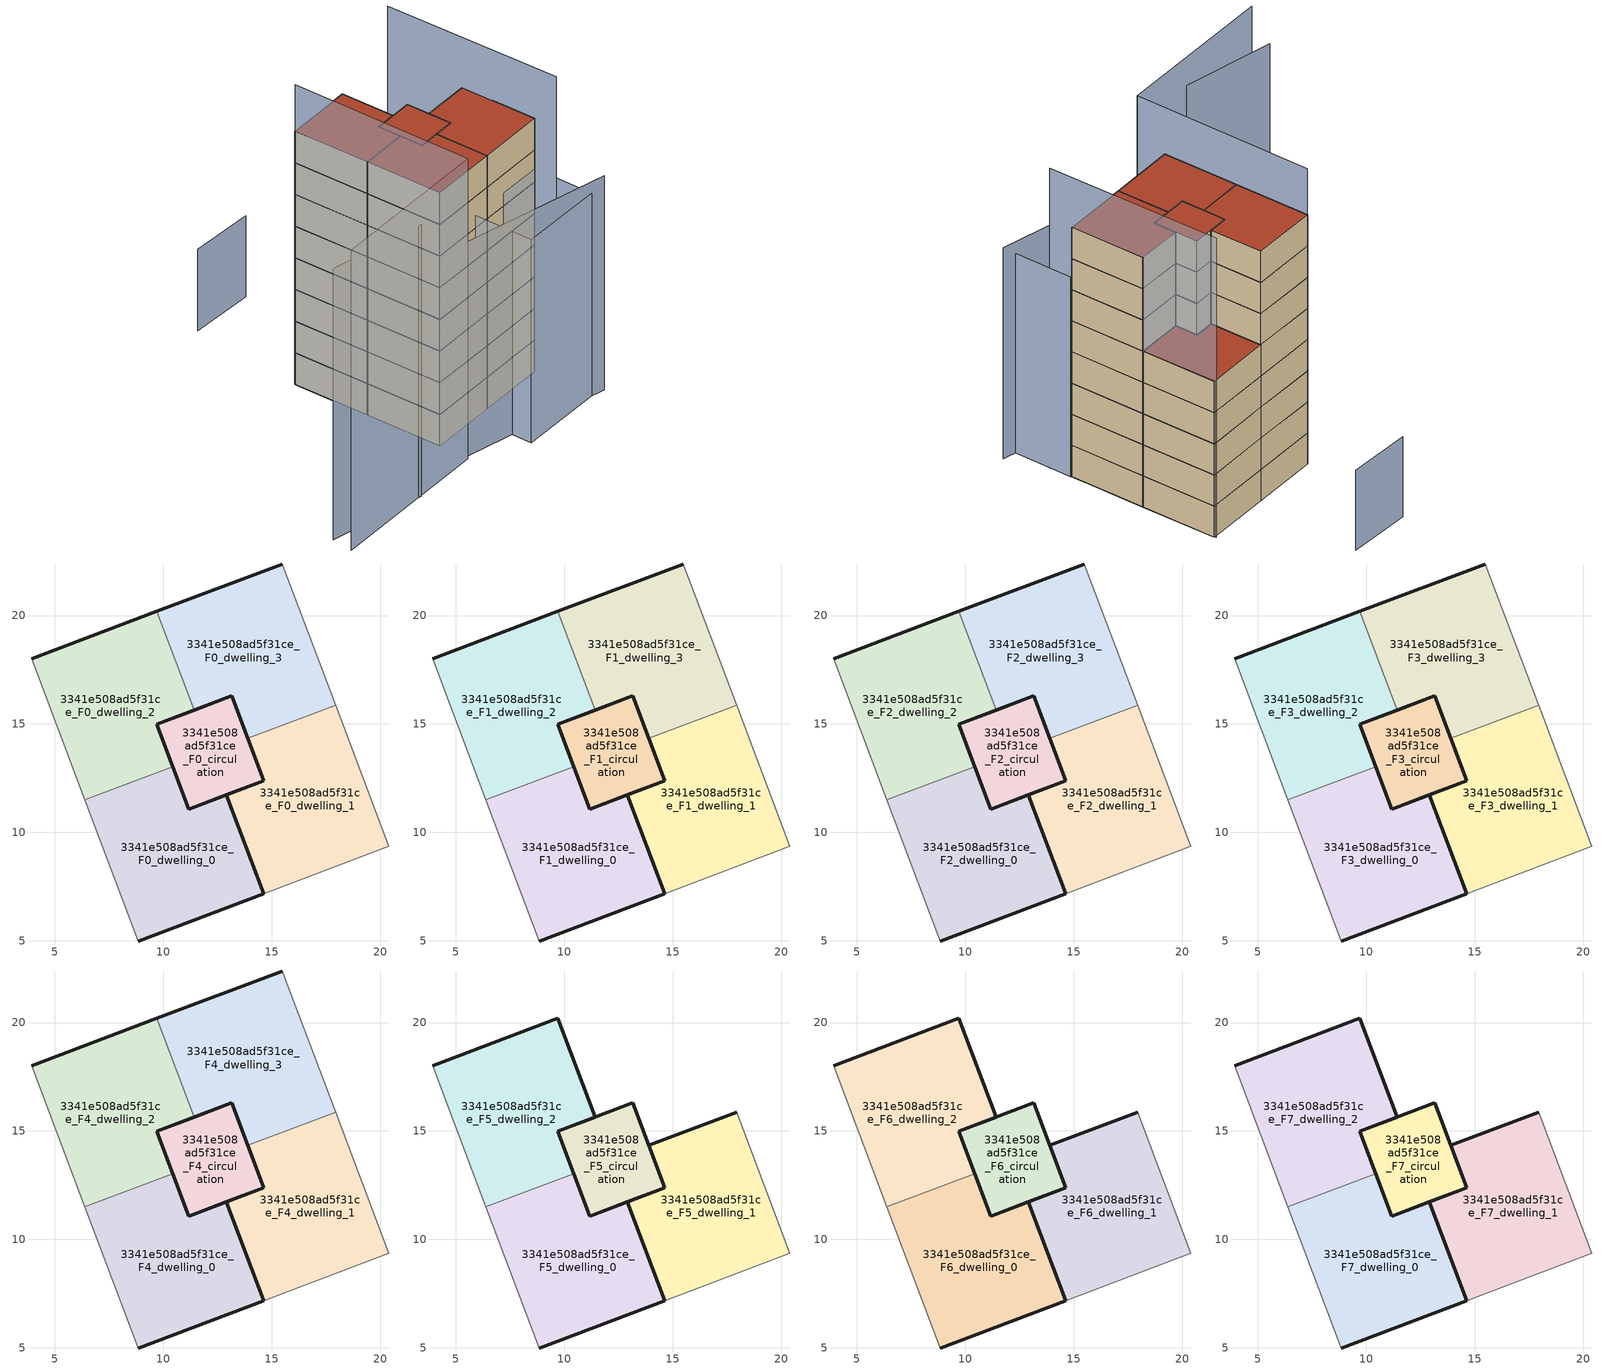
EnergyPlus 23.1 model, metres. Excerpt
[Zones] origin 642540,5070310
3341e508ad5f31ce_F0_dwelling_0
 floor ground (EU_floor_Construction): 14.62,7.18 12.9,11.74 11.17,11.08 10.43,13.03 6.38,11.5 8.85,5 z0
 wall outside (EU_wall_Construction): 10.43,13.03 11.17,11.08 12.9,11.74 14.62,7.18 8.85,5 z0:3
 wall adiabatic (EU_wall_Construction): 8.85,5 6.38,11.5 z0:3
 wall to 3341e508ad5f31ce_F0_dwelling_2 (EU_wall_Construction): 6.38,11.5 10.42,13.03 z0:3
3341e508ad5f31ce_F0_dwelling_1
 floor ground (EU_floor_Construction): 20.4,9.37 17.93,15.87 13.89,14.34 14.63,12.39 12.9,11.74 14.62,7.18 z0
 wall outside (EU_wall_Construction): 14.62,7.18 12.9,11.74 14.63,12.39 13.89,14.34 z0:3
 wall adiabatic (EU_wall_Construction): 17.93,15.87 20.4,9.37 14.62,7.18 z0:3
 wall to 3341e508ad5f31ce_F0_dwelling_3 (EU_wall_Construction): 13.89,14.34 17.93,15.87 z0:3
3341e508ad5f31ce_F0_dwelling_2
 floor ground (EU_floor_Construction): 10.43,13.03 9.69,14.98 11.42,15.64 9.69,20.19 3.92,18 6.38,11.5 z0
 wall outside (EU_wall_Construction): 11.42,15.64 9.69,14.98 10.43,13.03 / 3.92,18 9.69,20.19 z0:3
 wall adiabatic (EU_wall_Construction): 6.38,11.5 3.92,18 z0:3
 wall to 3341e508ad5f31ce_F0_dwelling_3 (EU_wall_Construction): 9.69,20.19 11.42,15.64 z0:3
3341e508ad5f31ce_F0_dwelling_3
 floor ground (EU_floor_Construction): 17.93,15.87 15.47,22.38 9.69,20.19 11.42,15.64 13.15,16.29 13.89,14.34 z0
 wall outside (EU_wall_Construction): 13.89,14.34 13.15,16.29 11.42,15.64 / 9.69,20.19 15.47,22.38 z0:3
 wall adiabatic (EU_wall_Construction): 15.47,22.38 17.93,15.87 z0:3
3341e508ad5f31ce_F0_circulation
 floor ground (EU_floor_Construction): 14.63,12.39 13.15,16.29 9.69,14.98 11.17,11.08 z0
 wall outside (EU_wall_Construction): 14.63,12.39 11.17,11.08 9.69,14.98 13.15,16.29 14.63,12.39 z0:3
3341e508ad5f31ce_F1_dwelling_0
 floor to 3341e508ad5f31ce_F0_dwelling_0 (EU_floor_Construction): 14.62,7.18 12.9,11.74 11.17,11.08 10.42,13.03 6.38,11.5 8.85,5 z3
 wall outside (EU_wall_Construction): 10.43,13.03 11.17,11.08 12.9,11.74 14.62,7.18 8.85,5 z3:6
 wall adiabatic (EU_wall_Construction): 8.85,5 6.38,11.5 z3:6
 wall to 3341e508ad5f31ce_F1_dwelling_2 (EU_wall_Construction): 6.38,11.5 10.42,13.03 z3:6
3341e508ad5f31ce_F1_dwelling_1
 floor to 3341e508ad5f31ce_F0_dwelling_1 (EU_floor_Construction): 20.4,9.37 17.93,15.87 13.89,14.34 14.63,12.39 12.9,11.74 14.62,7.18 z3
 wall outside (EU_wall_Construction): 14.62,7.18 12.9,11.74 14.63,12.39 13.89,14.34 z3:6
 wall adiabatic (EU_wall_Construction): 17.93,15.87 20.4,9.37 14.62,7.18 z3:6
 wall to 3341e508ad5f31ce_F1_dwelling_3 (EU_wall_Construction): 13.89,14.34 17.93,15.87 z3:6
3341e508ad5f31ce_F1_dwelling_2
 floor to 3341e508ad5f31ce_F0_dwelling_2 (EU_floor_Construction): 10.42,13.03 9.69,14.98 11.42,15.64 9.69,20.19 3.92,18 6.38,11.5 z3
 wall outside (EU_wall_Construction): 11.42,15.64 9.69,14.98 10.43,13.03 / 3.92,18 9.69,20.19 z3:6
 wall adiabatic (EU_wall_Construction): 6.38,11.5 3.92,18 z3:6
 wall to 3341e508ad5f31ce_F1_dwelling_3 (EU_wall_Construction): 9.69,20.19 11.42,15.64 z3:6
3341e508ad5f31ce_F1_dwelling_3
 floor to 3341e508ad5f31ce_F0_dwelling_3 (EU_floor_Construction): 17.93,15.87 15.47,22.38 9.69,20.19 11.42,15.64 13.15,16.29 13.89,14.34 z3
 wall outside (EU_wall_Construction): 13.89,14.34 13.15,16.29 11.42,15.64 / 9.69,20.19 15.47,22.38 z3:6
 wall adiabatic (EU_wall_Construction): 15.47,22.38 17.93,15.87 z3:6
3341e508ad5f31ce_F1_circulation
 floor to 3341e508ad5f31ce_F0_circulation (EU_floor_Construction): 14.63,12.39 13.15,16.29 9.69,14.98 11.17,11.08 z3
 wall outside (EU_wall_Construction): 14.63,12.39 11.17,11.08 9.69,14.98 13.15,16.29 14.63,12.39 z3:6
3341e508ad5f31ce_F2_dwelling_0
 floor to 3341e508ad5f31ce_F1_dwelling_0 (EU_floor_Construction): 14.62,7.18 12.9,11.74 11.17,11.08 10.42,13.03 6.38,11.5 8.85,5 z6
 wall outside (EU_wall_Construction): 10.43,13.03 11.17,11.08 12.9,11.74 14.62,7.18 8.85,5 z6:9
 wall adiabatic (EU_wall_Construction): 8.85,5 6.38,11.5 z6:9
 wall to 3341e508ad5f31ce_F2_dwelling_2 (EU_wall_Construction): 6.38,11.5 10.42,13.03 z6:9
3341e508ad5f31ce_F2_dwelling_1
 floor to 3341e508ad5f31ce_F1_dwelling_1 (EU_floor_Construction): 20.4,9.37 17.93,15.87 13.89,14.34 14.63,12.39 12.9,11.74 14.62,7.18 z6
 wall outside (EU_wall_Construction): 14.62,7.18 12.9,11.74 14.63,12.39 13.89,14.34 z6:9
 wall adiabatic (EU_wall_Construction): 17.93,15.87 20.4,9.37 14.62,7.18 z6:9
 wall to 3341e508ad5f31ce_F2_dwelling_3 (EU_wall_Construction): 13.89,14.34 17.93,15.87 z6:9
3341e508ad5f31ce_F2_dwelling_2
 floor to 3341e508ad5f31ce_F1_dwelling_2 (EU_floor_Construction): 10.42,13.03 9.69,14.98 11.42,15.64 9.69,20.19 3.92,18 6.38,11.5 z6
 wall outside (EU_wall_Construction): 11.42,15.64 9.69,14.98 10.43,13.03 / 3.92,18 9.69,20.19 z6:9
 wall adiabatic (EU_wall_Construction): 6.38,11.5 3.92,18 z6:9
 wall to 3341e508ad5f31ce_F2_dwelling_3 (EU_wall_Construction): 9.69,20.19 11.42,15.64 z6:9
3341e508ad5f31ce_F2_dwelling_3
 floor to 3341e508ad5f31ce_F1_dwelling_3 (EU_floor_Construction): 17.93,15.87 15.47,22.38 9.69,20.19 11.42,15.64 13.15,16.29 13.89,14.34 z6
 wall outside (EU_wall_Construction): 13.89,14.34 13.15,16.29 11.42,15.64 / 9.69,20.19 15.47,22.38 z6:9
 wall adiabatic (EU_wall_Construction): 15.47,22.38 17.93,15.87 z6:9
3341e508ad5f31ce_F2_circulation
 floor to 3341e508ad5f31ce_F1_circulation (EU_floor_Construction): 14.63,12.39 13.15,16.29 9.69,14.98 11.17,11.08 z6
 wall outside (EU_wall_Construction): 14.63,12.39 11.17,11.08 9.69,14.98 13.15,16.29 14.63,12.39 z6:9
3341e508ad5f31ce_F3_dwelling_0
 floor to 3341e508ad5f31ce_F2_dwelling_0 (EU_floor_Construction): 14.62,7.18 12.9,11.74 11.17,11.08 10.42,13.03 6.38,11.5 8.85,5 z9
 wall outside (EU_wall_Construction): 10.43,13.03 11.17,11.08 12.9,11.74 14.62,7.18 8.85,5 z9:12
 wall adiabatic (EU_wall_Construction): 8.85,5 6.38,11.5 z9:12
 wall to 3341e508ad5f31ce_F3_dwelling_2 (EU_wall_Construction): 6.38,11.5 10.42,13.03 z9:12
3341e508ad5f31ce_F3_dwelling_1
 floor to 3341e508ad5f31ce_F2_dwelling_1 (EU_floor_Construction): 20.4,9.37 17.93,15.87 13.89,14.34 14.63,12.39 12.9,11.74 14.62,7.18 z9
 wall outside (EU_wall_Construction): 14.62,7.18 12.9,11.74 14.63,12.39 13.89,14.34 z9:12
 wall adiabatic (EU_wall_Construction): 17.93,15.87 20.4,9.37 14.62,7.18 z9:12
 wall to 3341e508ad5f31ce_F3_dwelling_3 (EU_wall_Construction): 13.89,14.34 17.93,15.87 z9:12
3341e508ad5f31ce_F3_dwelling_2
 floor to 3341e508ad5f31ce_F2_dwelling_2 (EU_floor_Construction): 10.42,13.03 9.69,14.98 11.42,15.64 9.69,20.19 3.92,18 6.38,11.5 z9
 wall outside (EU_wall_Construction): 11.42,15.64 9.69,14.98 10.43,13.03 / 3.92,18 9.69,20.19 z9:12
 wall adiabatic (EU_wall_Construction): 6.38,11.5 3.92,18 z9:12
 wall to 3341e508ad5f31ce_F3_dwelling_3 (EU_wall_Construction): 9.69,20.19 11.42,15.64 z9:12
3341e508ad5f31ce_F3_dwelling_3
 floor to 3341e508ad5f31ce_F2_dwelling_3 (EU_floor_Construction): 17.93,15.87 15.47,22.38 9.69,20.19 11.42,15.64 13.15,16.29 13.89,14.34 z9
 wall outside (EU_wall_Construction): 13.89,14.34 13.15,16.29 11.42,15.64 / 9.69,20.19 15.47,22.38 z9:12
 wall adiabatic (EU_wall_Construction): 15.47,22.38 17.93,15.87 z9:12
3341e508ad5f31ce_F3_circulation
 floor to 3341e508ad5f31ce_F2_circulation (EU_floor_Construction): 14.63,12.39 13.15,16.29 9.69,14.98 11.17,11.08 z9
 wall outside (EU_wall_Construction): 14.63,12.39 11.17,11.08 9.69,14.98 13.15,16.29 14.63,12.39 z9:12
3341e508ad5f31ce_F4_dwelling_0
 floor to 3341e508ad5f31ce_F3_dwelling_0 (EU_floor_Construction): 14.62,7.18 12.9,11.74 11.17,11.08 10.42,13.03 6.38,11.5 8.85,5 z12
 wall outside (EU_wall_Construction): 10.43,13.03 11.17,11.08 12.9,11.74 14.62,7.18 8.85,5 z12:15
 wall adiabatic (EU_wall_Construction): 8.85,5 6.38,11.5 z12:15
 wall to 3341e508ad5f31ce_F4_dwelling_2 (EU_wall_Construction): 6.38,11.5 10.42,13.03 z12:15
3341e508ad5f31ce_F4_dwelling_1
 floor to 3341e508ad5f31ce_F3_dwelling_1 (EU_floor_Construction): 20.4,9.37 17.93,15.87 13.89,14.34 14.63,12.39 12.9,11.74 14.62,7.18 z12
 wall outside (EU_wall_Construction): 14.62,7.18 12.9,11.74 14.63,12.39 13.89,14.34 z12:15
 wall adiabatic (EU_wall_Construction): 17.93,15.87 20.4,9.37 14.62,7.18 z12:15
 wall to 3341e508ad5f31ce_F4_dwelling_3 (EU_wall_Construction): 13.89,14.34 17.93,15.87 z12:15
3341e508ad5f31ce_F4_dwelling_2
 floor to 3341e508ad5f31ce_F3_dwelling_2 (EU_floor_Construction): 10.42,13.03 9.69,14.98 11.42,15.64 9.69,20.19 3.92,18 6.38,11.5 z12
 wall outside (EU_wall_Construction): 11.42,15.64 9.69,14.98 10.43,13.03 / 3.92,18 9.69,20.19 z12:15
 wall adiabatic (EU_wall_Construction): 6.38,11.5 3.92,18 z12:15
 wall to 3341e508ad5f31ce_F4_dwelling_3 (EU_wall_Construction): 9.69,20.19 11.42,15.64 z12:15
3341e508ad5f31ce_F4_dwelling_3
 floor to 3341e508ad5f31ce_F3_dwelling_3 (EU_floor_Construction): 17.93,15.87 15.47,22.38 9.69,20.19 11.42,15.64 13.15,16.29 13.89,14.34 z12
 wall outside (EU_wall_Construction): 13.89,14.34 13.15,16.29 11.42,15.64 / 9.69,20.19 15.47,22.38 z12:15
 wall adiabatic (EU_wall_Construction): 15.47,22.38 17.93,15.87 z12:15
 roof outside (EU_roof_Construction): 15.47,22.38 17.93,15.87 13.89,14.34 13.15,16.29 11.42,15.64 9.69,20.19 z15
3341e508ad5f31ce_F4_circulation
 floor to 3341e508ad5f31ce_F3_circulation (EU_floor_Construction): 14.63,12.39 13.15,16.29 9.69,14.98 11.17,11.08 z12
 wall outside (EU_wall_Construction): 14.63,12.39 11.17,11.08 9.69,14.98 13.15,16.29 14.63,12.39 z12:15
3341e508ad5f31ce_F5_dwelling_0
 floor to 3341e508ad5f31ce_F4_dwelling_0 (EU_floor_Construction): 14.62,7.18 12.9,11.74 11.17,11.08 10.42,13.03 6.38,11.5 8.85,5 z15
 wall outside (EU_wall_Construction): 10.43,13.03 11.17,11.08 12.9,11.74 14.62,7.18 8.85,5 z15:18
 wall adiabatic (EU_wall_Construction): 8.85,5 6.38,11.5 z15:18
 wall to 3341e508ad5f31ce_F5_dwelling_2 (EU_wall_Construction): 6.38,11.5 10.42,13.03 z15:18
3341e508ad5f31ce_F5_dwelling_1
 floor to 3341e508ad5f31ce_F4_dwelling_1 (EU_floor_Construction): 20.4,9.37 17.93,15.87 13.89,14.34 14.63,12.39 12.9,11.74 14.62,7.18 z15
 wall outside (EU_wall_Construction): 14.62,7.18 12.9,11.74 14.63,12.39 13.89,14.34 17.93,15.87 z15:18
 wall adiabatic (EU_wall_Construction): 17.93,15.87 20.4,9.37 14.62,7.18 z15:18
3341e508ad5f31ce_F5_dwelling_2
 floor to 3341e508ad5f31ce_F4_dwelling_2 (EU_floor_Construction): 10.42,13.03 9.69,14.98 11.42,15.64 9.69,20.19 3.92,18 6.38,11.5 z15
 wall outside (EU_wall_Construction): 3.92,18 9.69,20.19 11.42,15.64 9.69,14.98 10.43,13.03 z15:18
 wall adiabatic (EU_wall_Construction): 6.38,11.5 3.92,18 z15:18
3341e508ad5f31ce_F5_circulation
 floor to 3341e508ad5f31ce_F4_circulation (EU_floor_Construction): 14.63,12.39 13.15,16.29 9.69,14.98 11.17,11.08 z15
 wall outside (EU_wall_Construction): 14.63,12.39 11.17,11.08 9.69,14.98 13.15,16.29 14.63,12.39 z15:18
3341e508ad5f31ce_F6_dwelling_0
 floor to 3341e508ad5f31ce_F5_dwelling_0 (EU_floor_Construction): 14.62,7.18 12.9,11.74 11.17,11.08 10.42,13.03 6.38,11.5 8.85,5 z18
 wall outside (EU_wall_Construction): 10.43,13.03 11.17,11.08 12.9,11.74 14.62,7.18 8.85,5 z18:21
 wall adiabatic (EU_wall_Construction): 8.85,5 6.38,11.5 z18:21
 wall to 3341e508ad5f31ce_F6_dwelling_2 (EU_wall_Construction): 6.38,11.5 10.42,13.03 z18:21
3341e508ad5f31ce_F6_dwelling_1
 floor to 3341e508ad5f31ce_F5_dwelling_1 (EU_floor_Construction): 20.4,9.37 17.93,15.87 13.89,14.34 14.63,12.39 12.9,11.74 14.62,7.18 z18
 wall outside (EU_wall_Construction): 14.62,7.18 12.9,11.74 14.63,12.39 13.89,14.34 17.93,15.87 z18:21
 wall adiabatic (EU_wall_Construction): 17.93,15.87 20.4,9.37 14.62,7.18 z18:21
3341e508ad5f31ce_F6_dwelling_2
 floor to 3341e508ad5f31ce_F5_dwelling_2 (EU_floor_Construction): 10.42,13.03 9.69,14.98 11.42,15.64 9.69,20.19 3.92,18 6.38,11.5 z18
 wall outside (EU_wall_Construction): 3.92,18 9.69,20.19 11.42,15.64 9.69,14.98 10.43,13.03 z18:21
 wall adiabatic (EU_wall_Construction): 6.38,11.5 3.92,18 z18:21
3341e508ad5f31ce_F6_circulation
 floor to 3341e508ad5f31ce_F5_circulation (EU_floor_Construction): 14.63,12.39 13.15,16.29 9.69,14.98 11.17,11.08 z18
 wall outside (EU_wall_Construction): 14.63,12.39 11.17,11.08 9.69,14.98 13.15,16.29 14.63,12.39 z18:21
3341e508ad5f31ce_F7_dwelling_0
 floor to 3341e508ad5f31ce_F6_dwelling_0 (EU_floor_Construction): 14.62,7.18 12.9,11.74 11.17,11.08 10.42,13.03 6.38,11.5 8.85,5 z21
 wall outside (EU_wall_Construction): 10.43,13.03 11.17,11.08 12.9,11.74 14.62,7.18 8.85,5 z21:24
 wall adiabatic (EU_wall_Construction): 8.85,5 6.38,11.5 z21:24
 wall to 3341e508ad5f31ce_F7_dwelling_2 (EU_wall_Construction): 6.38,11.5 10.42,13.03 z21:24
 roof outside (EU_roof_Construction): 12.9,11.74 14.62,7.18 8.85,5 6.38,11.5 10.43,13.03 11.17,11.08 z24
3341e508ad5f31ce_F7_dwelling_1
 floor to 3341e508ad5f31ce_F6_dwelling_1 (EU_floor_Construction): 20.4,9.37 17.93,15.87 13.89,14.34 14.63,12.39 12.9,11.74 14.62,7.18 z21
 wall outside (EU_wall_Construction): 14.62,7.18 12.9,11.74 14.63,12.39 13.89,14.34 17.93,15.87 z21:24
 wall adiabatic (EU_wall_Construction): 17.93,15.87 20.4,9.37 14.62,7.18 z21:24
 roof outside (EU_roof_Construction): 17.93,15.87 20.4,9.37 14.62,7.18 12.9,11.74 14.63,12.39 13.89,14.34 z24
3341e508ad5f31ce_F7_dwelling_2
 floor to 3341e508ad5f31ce_F6_dwelling_2 (EU_floor_Construction): 10.42,13.03 9.69,14.98 11.42,15.64 9.69,20.19 3.92,18 6.38,11.5 z21
 wall outside (EU_wall_Construction): 3.92,18 9.69,20.19 11.42,15.64 9.69,14.98 10.43,13.03 z21:24
 wall adiabatic (EU_wall_Construction): 6.38,11.5 3.92,18 z21:24
 roof outside (EU_roof_Construction): 9.69,20.19 11.42,15.64 9.69,14.98 10.43,13.03 6.38,11.5 3.92,18 z24
3341e508ad5f31ce_F7_circulation
 floor to 3341e508ad5f31ce_F6_circulation (EU_floor_Construction): 14.63,12.39 13.15,16.29 9.69,14.98 11.17,11.08 z21
 wall outside (EU_wall_Construction): 14.63,12.39 11.17,11.08 9.69,14.98 13.15,16.29 14.63,12.39 z21:24
 roof outside (EU_roof_Construction): 13.15,16.29 14.63,12.39 11.17,11.08 9.69,14.98 z24
shading: -4.84,-1.03 4.03,0.19 z0:25.7; 3.5,1.96 23.57,4.41 z0:20.3; 13.16,6.66 20.45,9.36 / 20.45,9.36 22.34,4.25 / 22.34,4.25 15.05,1.56 / 15.05,1.56 13.16,6.66 z0:19.2; 21.15,7.42 15.32,22.43 z0:28.8; 3.93,17.96 9.78,2.43 / 9.78,2.43 -4.4,-2.91 z0:28.4; 7.07,29.82 1.53,28.07 z0:7.7
[Building]
EU S2 Campaign: North Axis=0; Terrain=City; Solar Distribution=FullExterior
[Site:Location]
Lyon-Bron: Latitude=45.75; Longitude=5; Time Zone=1; Elevation=198
[SizingPeriod:WeatherFileDays]
AnnualSizingPeriod: Begin Month=1; Begin Day of Month=1; End Month=12; End Day of Month=31; Day of Week for Start Day=Monday; Use Weather File Daylight Saving Period=No; Use Weather File Rain and Snow Indicators=No
[MATERIAL]
EU_InternalMass_Material: Roughness=MediumRough; Thickness=0.1; Conductivity=1; Density=1800; Specific Heat=900; Thermal Absorptance=0.9; Solar Absorptance=0.7; Visible Absorptance=0.7
[MATERIAL:NOMASS] Roughness=MediumRough; Thermal Absorptance=0.9; Solar Absorptance=0.7; Visible Absorptance=0.7
Name | Thermal Resistance
EU_wall_NoMass | 0.776494
EU_roof_NoMass | 0.486893
EU_floor_NoMass | 0.421597
[CONSTRUCTION]
EU_wall_Construction: EU_wall_NoMass
EU_roof_Construction: EU_roof_NoMass
EU_floor_Construction: EU_floor_NoMass
EU_InternalMass_Construction: EU_InternalMass_Material
[ZONE] Type=1; Multiplier=1; Ceiling Height=autocalculate; Floor Area=autocalculate; Part of Total Floor Area=Yes
Name | Volume
3341e508ad5f31ce_F0_dwelling_0; 3341e508ad5f31ce_F0_dwelling_2; 3341e508ad5f31ce_F1_dwelling_2; 3341e508ad5f31ce_F2_dwelling_2; 3341e508ad5f31ce_F3_dwelling_2; 3341e508ad5f31ce_F4_dwelling_2; 3341e508ad5f31ce_F5_dwelling_2; 3341e508ad5f31ce_F6_dwelling_2; 3341e508ad5f31ce_F7_dwelling_2 | 117.215
3341e508ad5f31ce_F1_dwelling_0; 3341e508ad5f31ce_F2_dwelling_0; 3341e508ad5f31ce_F3_dwelling_0; 3341e508ad5f31ce_F4_dwelling_0; 3341e508ad5f31ce_F5_dwelling_0; 3341e508ad5f31ce_F6_dwelling_0; 3341e508ad5f31ce_F7_dwelling_0 | 117.214
3341e508ad5f31ce_F0_dwelling_1; 3341e508ad5f31ce_F1_dwelling_1; 3341e508ad5f31ce_F2_dwelling_1; 3341e508ad5f31ce_F3_dwelling_1; 3341e508ad5f31ce_F4_dwelling_1; 3341e508ad5f31ce_F5_dwelling_1; 3341e508ad5f31ce_F6_dwelling_1; 3341e508ad5f31ce_F7_dwelling_1 | 117.209
3341e508ad5f31ce_F0_dwelling_3 | 117.218
3341e508ad5f31ce_F1_dwelling_3; 3341e508ad5f31ce_F2_dwelling_3; 3341e508ad5f31ce_F3_dwelling_3; 3341e508ad5f31ce_F4_dwelling_3 | 117.216
3341e508ad5f31ce_F0_circulation | 46.3696
3341e508ad5f31ce_F1_circulation; 3341e508ad5f31ce_F2_circulation; 3341e508ad5f31ce_F3_circulation; 3341e508ad5f31ce_F4_circulation; 3341e508ad5f31ce_F5_circulation; 3341e508ad5f31ce_F6_circulation; 3341e508ad5f31ce_F7_circulation | 46.3711
[INTERNALMASS] Construction=EU_InternalMass_Construction
Name | Zone or ZoneList | Surface Area
3341e508ad5f31ce_F0_dwelling_0_EU_InternalMass | 3341e508ad5f31ce_F0_dwelling_0 | 39.0735
3341e508ad5f31ce_F0_dwelling_1_EU_InternalMass | 3341e508ad5f31ce_F0_dwelling_1 | 39.0735
3341e508ad5f31ce_F0_dwelling_2_EU_InternalMass | 3341e508ad5f31ce_F0_dwelling_2 | 39.0735
3341e508ad5f31ce_F0_dwelling_3_EU_InternalMass | 3341e508ad5f31ce_F0_dwelling_3 | 39.0735
3341e508ad5f31ce_F1_dwelling_0_EU_InternalMass | 3341e508ad5f31ce_F1_dwelling_0 | 39.0735
3341e508ad5f31ce_F1_dwelling_1_EU_InternalMass | 3341e508ad5f31ce_F1_dwelling_1 | 39.0735
3341e508ad5f31ce_F1_dwelling_2_EU_InternalMass | 3341e508ad5f31ce_F1_dwelling_2 | 39.0735
3341e508ad5f31ce_F1_dwelling_3_EU_InternalMass | 3341e508ad5f31ce_F1_dwelling_3 | 39.0735
3341e508ad5f31ce_F2_dwelling_0_EU_InternalMass | 3341e508ad5f31ce_F2_dwelling_0 | 39.0735
3341e508ad5f31ce_F2_dwelling_1_EU_InternalMass | 3341e508ad5f31ce_F2_dwelling_1 | 39.0735
3341e508ad5f31ce_F2_dwelling_2_EU_InternalMass | 3341e508ad5f31ce_F2_dwelling_2 | 39.0735
3341e508ad5f31ce_F2_dwelling_3_EU_InternalMass | 3341e508ad5f31ce_F2_dwelling_3 | 39.0735
3341e508ad5f31ce_F3_dwelling_0_EU_InternalMass | 3341e508ad5f31ce_F3_dwelling_0 | 39.0735
3341e508ad5f31ce_F3_dwelling_1_EU_InternalMass | 3341e508ad5f31ce_F3_dwelling_1 | 39.0735
3341e508ad5f31ce_F3_dwelling_2_EU_InternalMass | 3341e508ad5f31ce_F3_dwelling_2 | 39.0735
3341e508ad5f31ce_F3_dwelling_3_EU_InternalMass | 3341e508ad5f31ce_F3_dwelling_3 | 39.0735
3341e508ad5f31ce_F4_dwelling_0_EU_InternalMass | 3341e508ad5f31ce_F4_dwelling_0 | 39.0735
3341e508ad5f31ce_F4_dwelling_1_EU_InternalMass | 3341e508ad5f31ce_F4_dwelling_1 | 39.0735
3341e508ad5f31ce_F4_dwelling_2_EU_InternalMass | 3341e508ad5f31ce_F4_dwelling_2 | 39.0735
3341e508ad5f31ce_F4_dwelling_3_EU_InternalMass | 3341e508ad5f31ce_F4_dwelling_3 | 39.0735
3341e508ad5f31ce_F5_dwelling_0_EU_InternalMass | 3341e508ad5f31ce_F5_dwelling_0 | 78.147
3341e508ad5f31ce_F5_dwelling_1_EU_InternalMass | 3341e508ad5f31ce_F5_dwelling_1 | 39.0735
3341e508ad5f31ce_F5_dwelling_2_EU_InternalMass | 3341e508ad5f31ce_F5_dwelling_2 | 39.0735
3341e508ad5f31ce_F6_dwelling_0_EU_InternalMass | 3341e508ad5f31ce_F6_dwelling_0 | 78.147
3341e508ad5f31ce_F6_dwelling_1_EU_InternalMass | 3341e508ad5f31ce_F6_dwelling_1 | 39.0735
3341e508ad5f31ce_F6_dwelling_2_EU_InternalMass | 3341e508ad5f31ce_F6_dwelling_2 | 39.0735
3341e508ad5f31ce_F7_dwelling_0_EU_InternalMass | 3341e508ad5f31ce_F7_dwelling_0 | 78.147
3341e508ad5f31ce_F7_dwelling_1_EU_InternalMass | 3341e508ad5f31ce_F7_dwelling_1 | 39.0735
3341e508ad5f31ce_F7_dwelling_2_EU_InternalMass | 3341e508ad5f31ce_F7_dwelling_2 | 39.0735
[OTHEREQUIPMENT] Fuel Type=Electricity; Design Level Calculation Method=Watts/Area; Power per Zone Floor Area=1; Fraction Latent=0; Fraction Radiant=0; Fraction Lost=0; Carbon Dioxide Generation Rate=0; EndUse Subcategory=EU_Step8_InternalGains
Name | Zone or ZoneList or Space or SpaceList | Schedule
EU_Step8_InternalGain_3341e508ad5f31ce_F0_dwelling_0_f000 | 3341e508ad5f31ce_F0_dwelling_0 | EU_Step8_GainSchedule_3341e508ad5f31ce_F0_dwelling_0_f000
EU_Step8_InternalGain_3341e508ad5f31ce_F0_dwelling_1_f000 | 3341e508ad5f31ce_F0_dwelling_1 | EU_Step8_GainSchedule_3341e508ad5f31ce_F0_dwelling_1_f000
EU_Step8_InternalGain_3341e508ad5f31ce_F0_dwelling_2_f000 | 3341e508ad5f31ce_F0_dwelling_2 | EU_Step8_GainSchedule_3341e508ad5f31ce_F0_dwelling_2_f000
EU_Step8_InternalGain_3341e508ad5f31ce_F0_dwelling_3_f000 | 3341e508ad5f31ce_F0_dwelling_3 | EU_Step8_GainSchedule_3341e508ad5f31ce_F0_dwelling_3_f000
EU_Step8_InternalGain_3341e508ad5f31ce_F1_dwelling_0_f000 | 3341e508ad5f31ce_F1_dwelling_0 | EU_Step8_GainSchedule_3341e508ad5f31ce_F1_dwelling_0_f000
EU_Step8_InternalGain_3341e508ad5f31ce_F1_dwelling_1_f000 | 3341e508ad5f31ce_F1_dwelling_1 | EU_Step8_GainSchedule_3341e508ad5f31ce_F1_dwelling_1_f000
EU_Step8_InternalGain_3341e508ad5f31ce_F1_dwelling_2_f000 | 3341e508ad5f31ce_F1_dwelling_2 | EU_Step8_GainSchedule_3341e508ad5f31ce_F1_dwelling_2_f000
EU_Step8_InternalGain_3341e508ad5f31ce_F1_dwelling_3_f000 | 3341e508ad5f31ce_F1_dwelling_3 | EU_Step8_GainSchedule_3341e508ad5f31ce_F1_dwelling_3_f000
EU_Step8_InternalGain_3341e508ad5f31ce_F2_dwelling_0_f000 | 3341e508ad5f31ce_F2_dwelling_0 | EU_Step8_GainSchedule_3341e508ad5f31ce_F2_dwelling_0_f000
EU_Step8_InternalGain_3341e508ad5f31ce_F2_dwelling_1_f000 | 3341e508ad5f31ce_F2_dwelling_1 | EU_Step8_GainSchedule_3341e508ad5f31ce_F2_dwelling_1_f000
EU_Step8_InternalGain_3341e508ad5f31ce_F2_dwelling_2_f000 | 3341e508ad5f31ce_F2_dwelling_2 | EU_Step8_GainSchedule_3341e508ad5f31ce_F2_dwelling_2_f000
EU_Step8_InternalGain_3341e508ad5f31ce_F2_dwelling_3_f000 | 3341e508ad5f31ce_F2_dwelling_3 | EU_Step8_GainSchedule_3341e508ad5f31ce_F2_dwelling_3_f000
EU_Step8_InternalGain_3341e508ad5f31ce_F3_dwelling_0_f000 | 3341e508ad5f31ce_F3_dwelling_0 | EU_Step8_GainSchedule_3341e508ad5f31ce_F3_dwelling_0_f000
EU_Step8_InternalGain_3341e508ad5f31ce_F3_dwelling_1_f000 | 3341e508ad5f31ce_F3_dwelling_1 | EU_Step8_GainSchedule_3341e508ad5f31ce_F3_dwelling_1_f000
EU_Step8_InternalGain_3341e508ad5f31ce_F3_dwelling_2_f000 | 3341e508ad5f31ce_F3_dwelling_2 | EU_Step8_GainSchedule_3341e508ad5f31ce_F3_dwelling_2_f000
EU_Step8_InternalGain_3341e508ad5f31ce_F3_dwelling_3_f000 | 3341e508ad5f31ce_F3_dwelling_3 | EU_Step8_GainSchedule_3341e508ad5f31ce_F3_dwelling_3_f000
EU_Step8_InternalGain_3341e508ad5f31ce_F4_dwelling_0_f000 | 3341e508ad5f31ce_F4_dwelling_0 | EU_Step8_GainSchedule_3341e508ad5f31ce_F4_dwelling_0_f000
EU_Step8_InternalGain_3341e508ad5f31ce_F4_dwelling_1_f000 | 3341e508ad5f31ce_F4_dwelling_1 | EU_Step8_GainSchedule_3341e508ad5f31ce_F4_dwelling_1_f000
EU_Step8_InternalGain_3341e508ad5f31ce_F4_dwelling_2_f000 | 3341e508ad5f31ce_F4_dwelling_2 | EU_Step8_GainSchedule_3341e508ad5f31ce_F4_dwelling_2_f000
EU_Step8_InternalGain_3341e508ad5f31ce_F4_dwelling_3_f000 | 3341e508ad5f31ce_F4_dwelling_3 | EU_Step8_GainSchedule_3341e508ad5f31ce_F4_dwelling_3_f000
EU_Step8_InternalGain_3341e508ad5f31ce_F5_dwelling_0_f000 | 3341e508ad5f31ce_F5_dwelling_0 | EU_Step8_GainSchedule_3341e508ad5f31ce_F5_dwelling_0_f000
EU_Step8_InternalGain_3341e508ad5f31ce_F5_dwelling_1_f000 | 3341e508ad5f31ce_F5_dwelling_1 | EU_Step8_GainSchedule_3341e508ad5f31ce_F5_dwelling_1_f000
EU_Step8_InternalGain_3341e508ad5f31ce_F5_dwelling_2_f000 | 3341e508ad5f31ce_F5_dwelling_2 | EU_Step8_GainSchedule_3341e508ad5f31ce_F5_dwelling_2_f000
EU_Step8_InternalGain_3341e508ad5f31ce_F6_dwelling_0_f000 | 3341e508ad5f31ce_F6_dwelling_0 | EU_Step8_GainSchedule_3341e508ad5f31ce_F6_dwelling_0_f000
EU_Step8_InternalGain_3341e508ad5f31ce_F6_dwelling_1_f000 | 3341e508ad5f31ce_F6_dwelling_1 | EU_Step8_GainSchedule_3341e508ad5f31ce_F6_dwelling_1_f000
EU_Step8_InternalGain_3341e508ad5f31ce_F6_dwelling_2_f000 | 3341e508ad5f31ce_F6_dwelling_2 | EU_Step8_GainSchedule_3341e508ad5f31ce_F6_dwelling_2_f000
EU_Step8_InternalGain_3341e508ad5f31ce_F7_dwelling_0_f000 | 3341e508ad5f31ce_F7_dwelling_0 | EU_Step8_GainSchedule_3341e508ad5f31ce_F7_dwelling_0_f000
EU_Step8_InternalGain_3341e508ad5f31ce_F7_dwelling_1_f000 | 3341e508ad5f31ce_F7_dwelling_1 | EU_Step8_GainSchedule_3341e508ad5f31ce_F7_dwelling_1_f000
EU_Step8_InternalGain_3341e508ad5f31ce_F7_dwelling_2_f000 | 3341e508ad5f31ce_F7_dwelling_2 | EU_Step8_GainSchedule_3341e508ad5f31ce_F7_dwelling_2_f000
[ZONEINFILTRATION:DESIGNFLOWRATE] Schedule=EU_AlwaysOn; Design Flow Rate Calculation Method=Flow/Area; Flow Rate per Floor Area=0.0005; Constant Term Coefficient=1; Temperature Term Coefficient=0; Velocity Term Coefficient=0; Velocity Squared Term Coefficient=0
Name | Zone or ZoneList or Space or SpaceList
EU_Circulation_Infiltration_3341e508ad5f31ce_F0_circulation | 3341e508ad5f31ce_F0_circulation
EU_Circulation_Infiltration_3341e508ad5f31ce_F1_circulation | 3341e508ad5f31ce_F1_circulation
EU_Circulation_Infiltration_3341e508ad5f31ce_F2_circulation | 3341e508ad5f31ce_F2_circulation
EU_Circulation_Infiltration_3341e508ad5f31ce_F3_circulation | 3341e508ad5f31ce_F3_circulation
EU_Circulation_Infiltration_3341e508ad5f31ce_F4_circulation | 3341e508ad5f31ce_F4_circulation
EU_Circulation_Infiltration_3341e508ad5f31ce_F5_circulation | 3341e508ad5f31ce_F5_circulation
EU_Circulation_Infiltration_3341e508ad5f31ce_F6_circulation | 3341e508ad5f31ce_F6_circulation
EU_Circulation_Infiltration_3341e508ad5f31ce_F7_circulation | 3341e508ad5f31ce_F7_circulation
[ZONEVENTILATION:DESIGNFLOWRATE] Schedule=EU_AlwaysOn; Design Flow Rate Calculation Method=AirChanges/Hour; Air Changes per Hour=0.693814; Ventilation Type=Natural; Fan Pressure Rise=0; Fan Total Efficiency=1; Constant Term Coefficient=1; Temperature Term Coefficient=0; Velocity Term Coefficient=0; Velocity Squared Term Coefficient=0; Minimum Indoor Temperature=-100; Maximum Indoor Temperature=100; Delta Temperature=-100; Minimum Outdoor Temperature=-100; Maximum Outdoor Temperature=100; Maximum Wind Speed=40
Name | Zone or ZoneList or Space or SpaceList
EU_ConstantAir_3341e508ad5f31ce_F0_dwelling_0 | 3341e508ad5f31ce_F0_dwelling_0
EU_ConstantAir_3341e508ad5f31ce_F0_dwelling_1 | 3341e508ad5f31ce_F0_dwelling_1
EU_ConstantAir_3341e508ad5f31ce_F0_dwelling_2 | 3341e508ad5f31ce_F0_dwelling_2
EU_ConstantAir_3341e508ad5f31ce_F0_dwelling_3 | 3341e508ad5f31ce_F0_dwelling_3
EU_ConstantAir_3341e508ad5f31ce_F1_dwelling_0 | 3341e508ad5f31ce_F1_dwelling_0
EU_ConstantAir_3341e508ad5f31ce_F1_dwelling_1 | 3341e508ad5f31ce_F1_dwelling_1
EU_ConstantAir_3341e508ad5f31ce_F1_dwelling_2 | 3341e508ad5f31ce_F1_dwelling_2
EU_ConstantAir_3341e508ad5f31ce_F1_dwelling_3 | 3341e508ad5f31ce_F1_dwelling_3
EU_ConstantAir_3341e508ad5f31ce_F2_dwelling_0 | 3341e508ad5f31ce_F2_dwelling_0
EU_ConstantAir_3341e508ad5f31ce_F2_dwelling_1 | 3341e508ad5f31ce_F2_dwelling_1
EU_ConstantAir_3341e508ad5f31ce_F2_dwelling_2 | 3341e508ad5f31ce_F2_dwelling_2
EU_ConstantAir_3341e508ad5f31ce_F2_dwelling_3 | 3341e508ad5f31ce_F2_dwelling_3
EU_ConstantAir_3341e508ad5f31ce_F3_dwelling_0 | 3341e508ad5f31ce_F3_dwelling_0
EU_ConstantAir_3341e508ad5f31ce_F3_dwelling_1 | 3341e508ad5f31ce_F3_dwelling_1
EU_ConstantAir_3341e508ad5f31ce_F3_dwelling_2 | 3341e508ad5f31ce_F3_dwelling_2
EU_ConstantAir_3341e508ad5f31ce_F3_dwelling_3 | 3341e508ad5f31ce_F3_dwelling_3
EU_ConstantAir_3341e508ad5f31ce_F4_dwelling_0 | 3341e508ad5f31ce_F4_dwelling_0
EU_ConstantAir_3341e508ad5f31ce_F4_dwelling_1 | 3341e508ad5f31ce_F4_dwelling_1
EU_ConstantAir_3341e508ad5f31ce_F4_dwelling_2 | 3341e508ad5f31ce_F4_dwelling_2
EU_ConstantAir_3341e508ad5f31ce_F4_dwelling_3 | 3341e508ad5f31ce_F4_dwelling_3
EU_ConstantAir_3341e508ad5f31ce_F5_dwelling_0 | 3341e508ad5f31ce_F5_dwelling_0
EU_ConstantAir_3341e508ad5f31ce_F5_dwelling_1 | 3341e508ad5f31ce_F5_dwelling_1
EU_ConstantAir_3341e508ad5f31ce_F5_dwelling_2 | 3341e508ad5f31ce_F5_dwelling_2
EU_ConstantAir_3341e508ad5f31ce_F6_dwelling_0 | 3341e508ad5f31ce_F6_dwelling_0
EU_ConstantAir_3341e508ad5f31ce_F6_dwelling_1 | 3341e508ad5f31ce_F6_dwelling_1
EU_ConstantAir_3341e508ad5f31ce_F6_dwelling_2 | 3341e508ad5f31ce_F6_dwelling_2
EU_ConstantAir_3341e508ad5f31ce_F7_dwelling_0 | 3341e508ad5f31ce_F7_dwelling_0
EU_ConstantAir_3341e508ad5f31ce_F7_dwelling_1 | 3341e508ad5f31ce_F7_dwelling_1
EU_ConstantAir_3341e508ad5f31ce_F7_dwelling_2 | 3341e508ad5f31ce_F7_dwelling_2
[HVACTEMPLATE:THERMOSTAT] Constant Heating Setpoint=20; Constant Cooling Setpoint=50
EU_HeatOnly_3341e508ad5f31ce_F0_dwelling_0; EU_HeatOnly_3341e508ad5f31ce_F0_dwelling_1; EU_HeatOnly_3341e508ad5f31ce_F0_dwelling_2; EU_HeatOnly_3341e508ad5f31ce_F0_dwelling_3; EU_HeatOnly_3341e508ad5f31ce_F1_dwelling_0; EU_HeatOnly_3341e508ad5f31ce_F1_dwelling_1; EU_HeatOnly_3341e508ad5f31ce_F1_dwelling_2; EU_HeatOnly_3341e508ad5f31ce_F1_dwelling_3; EU_HeatOnly_3341e508ad5f31ce_F2_dwelling_0; EU_HeatOnly_3341e508ad5f31ce_F2_dwelling_1; EU_HeatOnly_3341e508ad5f31ce_F2_dwelling_2; EU_HeatOnly_3341e508ad5f31ce_F2_dwelling_3; EU_HeatOnly_3341e508ad5f31ce_F3_dwelling_0; EU_HeatOnly_3341e508ad5f31ce_F3_dwelling_1; EU_HeatOnly_3341e508ad5f31ce_F3_dwelling_2; EU_HeatOnly_3341e508ad5f31ce_F3_dwelling_3; EU_HeatOnly_3341e508ad5f31ce_F4_dwelling_0; EU_HeatOnly_3341e508ad5f31ce_F4_dwelling_1; EU_HeatOnly_3341e508ad5f31ce_F4_dwelling_2; EU_HeatOnly_3341e508ad5f31ce_F4_dwelling_3; EU_HeatOnly_3341e508ad5f31ce_F5_dwelling_0; EU_HeatOnly_3341e508ad5f31ce_F5_dwelling_1; EU_HeatOnly_3341e508ad5f31ce_F5_dwelling_2; EU_HeatOnly_3341e508ad5f31ce_F6_dwelling_0; EU_HeatOnly_3341e508ad5f31ce_F6_dwelling_1; EU_HeatOnly_3341e508ad5f31ce_F6_dwelling_2; EU_HeatOnly_3341e508ad5f31ce_F7_dwelling_0; EU_HeatOnly_3341e508ad5f31ce_F7_dwelling_1; EU_HeatOnly_3341e508ad5f31ce_F7_dwelling_2
[HVACTEMPLATE:ZONE:IDEALLOADSAIRSYSTEM] System Availability Schedule=EU_AlwaysOn; Maximum Heating Supply Air Temperature=50; Minimum Cooling Supply Air Temperature=13; Maximum Heating Supply Air Humidity Ratio=0.0156; Minimum Cooling Supply Air Humidity Ratio=0.0077; Heating Limit=NoLimit; Cooling Limit=NoLimit; Heating Availability Schedule=EU_AlwaysOn; Cooling Availability Schedule=EU_CoolingOff; Dehumidification Control Type=ConstantSensibleHeatRatio; Cooling Sensible Heat Ratio=0.7; Dehumidification Setpoint=60; Humidification Control Type=None; Humidification Setpoint=30; Outdoor Air Method=None; Outdoor Air Flow Rate per Person=0.00944; Outdoor Air Flow Rate per Zone Floor Area=0; Outdoor Air Flow Rate per Zone=0; Demand Controlled Ventilation Type=None; Outdoor Air Economizer Type=NoEconomizer; Heat Recovery Type=None; Sensible Heat Recovery Effectiveness=0.7; Latent Heat Recovery Effectiveness=0.65
Name | Template Thermostat
3341e508ad5f31ce_F0_dwelling_0 | EU_HeatOnly_3341e508ad5f31ce_F0_dwelling_0
3341e508ad5f31ce_F0_dwelling_1 | EU_HeatOnly_3341e508ad5f31ce_F0_dwelling_1
3341e508ad5f31ce_F0_dwelling_2 | EU_HeatOnly_3341e508ad5f31ce_F0_dwelling_2
3341e508ad5f31ce_F0_dwelling_3 | EU_HeatOnly_3341e508ad5f31ce_F0_dwelling_3
3341e508ad5f31ce_F1_dwelling_0 | EU_HeatOnly_3341e508ad5f31ce_F1_dwelling_0
3341e508ad5f31ce_F1_dwelling_1 | EU_HeatOnly_3341e508ad5f31ce_F1_dwelling_1
3341e508ad5f31ce_F1_dwelling_2 | EU_HeatOnly_3341e508ad5f31ce_F1_dwelling_2
3341e508ad5f31ce_F1_dwelling_3 | EU_HeatOnly_3341e508ad5f31ce_F1_dwelling_3
3341e508ad5f31ce_F2_dwelling_0 | EU_HeatOnly_3341e508ad5f31ce_F2_dwelling_0
3341e508ad5f31ce_F2_dwelling_1 | EU_HeatOnly_3341e508ad5f31ce_F2_dwelling_1
3341e508ad5f31ce_F2_dwelling_2 | EU_HeatOnly_3341e508ad5f31ce_F2_dwelling_2
3341e508ad5f31ce_F2_dwelling_3 | EU_HeatOnly_3341e508ad5f31ce_F2_dwelling_3
3341e508ad5f31ce_F3_dwelling_0 | EU_HeatOnly_3341e508ad5f31ce_F3_dwelling_0
3341e508ad5f31ce_F3_dwelling_1 | EU_HeatOnly_3341e508ad5f31ce_F3_dwelling_1
3341e508ad5f31ce_F3_dwelling_2 | EU_HeatOnly_3341e508ad5f31ce_F3_dwelling_2
3341e508ad5f31ce_F3_dwelling_3 | EU_HeatOnly_3341e508ad5f31ce_F3_dwelling_3
3341e508ad5f31ce_F4_dwelling_0 | EU_HeatOnly_3341e508ad5f31ce_F4_dwelling_0
3341e508ad5f31ce_F4_dwelling_1 | EU_HeatOnly_3341e508ad5f31ce_F4_dwelling_1
3341e508ad5f31ce_F4_dwelling_2 | EU_HeatOnly_3341e508ad5f31ce_F4_dwelling_2
3341e508ad5f31ce_F4_dwelling_3 | EU_HeatOnly_3341e508ad5f31ce_F4_dwelling_3
3341e508ad5f31ce_F5_dwelling_0 | EU_HeatOnly_3341e508ad5f31ce_F5_dwelling_0
3341e508ad5f31ce_F5_dwelling_1 | EU_HeatOnly_3341e508ad5f31ce_F5_dwelling_1
3341e508ad5f31ce_F5_dwelling_2 | EU_HeatOnly_3341e508ad5f31ce_F5_dwelling_2
3341e508ad5f31ce_F6_dwelling_0 | EU_HeatOnly_3341e508ad5f31ce_F6_dwelling_0
3341e508ad5f31ce_F6_dwelling_1 | EU_HeatOnly_3341e508ad5f31ce_F6_dwelling_1
3341e508ad5f31ce_F6_dwelling_2 | EU_HeatOnly_3341e508ad5f31ce_F6_dwelling_2
3341e508ad5f31ce_F7_dwelling_0 | EU_HeatOnly_3341e508ad5f31ce_F7_dwelling_0
3341e508ad5f31ce_F7_dwelling_1 | EU_HeatOnly_3341e508ad5f31ce_F7_dwelling_1
3341e508ad5f31ce_F7_dwelling_2 | EU_HeatOnly_3341e508ad5f31ce_F7_dwelling_2
[SIZING:ZONE] Zone Cooling Design Supply Air Temperature Input Method=SupplyAirTemperature; Zone Cooling Design Supply Air Temperature=13; Zone Heating Design Supply Air Temperature Input Method=SupplyAirTemperature; Zone Heating Design Supply Air Temperature=50; Zone Cooling Design Supply Air Humidity Ratio=0.008; Zone Heating Design Supply Air Humidity Ratio=0.008; Cooling Design Air Flow Method=DesignDay; Cooling Design Air Flow Rate=0; Cooling Minimum Air Flow per Zone Floor Area=0.000762; Cooling Minimum Air Flow=0; Cooling Minimum Air Flow Fraction=0.2; Heating Design Air Flow Method=DesignDay; Heating Design Air Flow Rate=0; Heating Maximum Air Flow per Zone Floor Area=0.002032; Heating Maximum Air Flow=0.141576; Heating Maximum Air Flow Fraction=0.3; Account for Dedicated Outdoor Air System=No; Dedicated Outdoor Air System Control Strategy=NeutralSupplyAir; Dedicated Outdoor Air Low Setpoint Temperature for Design=autosize; Dedicated Outdoor Air High Setpoint Temperature for Design=autosize; Zone Load Sizing Method=Sensible Load Only No Latent Load; Zone Latent Cooling Design Supply Air Humidity Ratio Input Method=HumidityRatioDifference; Zone Cooling Design Supply Air Humidity Ratio Difference=0.005; Zone Latent Heating Design Supply Air Humidity Ratio Input Method=HumidityRatioDifference; Zone Humidification Design Supply Air Humidity Ratio Difference=0.005
3341e508ad5f31ce_F0_dwelling_0; 3341e508ad5f31ce_F0_dwelling_1; 3341e508ad5f31ce_F0_dwelling_2; 3341e508ad5f31ce_F0_dwelling_3; 3341e508ad5f31ce_F1_dwelling_0; 3341e508ad5f31ce_F1_dwelling_1; 3341e508ad5f31ce_F1_dwelling_2; 3341e508ad5f31ce_F1_dwelling_3; 3341e508ad5f31ce_F2_dwelling_0; 3341e508ad5f31ce_F2_dwelling_1; 3341e508ad5f31ce_F2_dwelling_2; 3341e508ad5f31ce_F2_dwelling_3; 3341e508ad5f31ce_F3_dwelling_0; 3341e508ad5f31ce_F3_dwelling_1; 3341e508ad5f31ce_F3_dwelling_2; 3341e508ad5f31ce_F3_dwelling_3; 3341e508ad5f31ce_F4_dwelling_0; 3341e508ad5f31ce_F4_dwelling_1; 3341e508ad5f31ce_F4_dwelling_2; 3341e508ad5f31ce_F4_dwelling_3; 3341e508ad5f31ce_F5_dwelling_0; 3341e508ad5f31ce_F5_dwelling_1; 3341e508ad5f31ce_F5_dwelling_2; 3341e508ad5f31ce_F6_dwelling_0; 3341e508ad5f31ce_F6_dwelling_1; 3341e508ad5f31ce_F6_dwelling_2; 3341e508ad5f31ce_F7_dwelling_0; 3341e508ad5f31ce_F7_dwelling_1; 3341e508ad5f31ce_F7_dwelling_2
[SCHEDULE:CONSTANT]
Name | Hourly Value
EU_AlwaysOn | 1
EU_CoolingOff | 0
[SCHEDULE:FILE] Column Number=1; Rows to Skip at Top=0; Number of Hours of Data=8760; Column Separator=Comma; Interpolate to Timestep=No; Minutes per Item=60; Adjust Schedule for Daylight Savings=Yes
Name | File
EU_Step8_GainSchedule_3341e508ad5f31ce_F0_dwelling_0_f000 | ../../schedules/3341e508ad5f31ce/3341e508ad5f31ce_F0_dwelling_0_f000_gain.csv
EU_Step8_GainSchedule_3341e508ad5f31ce_F0_dwelling_1_f000 | ../../schedules/3341e508ad5f31ce/3341e508ad5f31ce_F0_dwelling_1_f000_gain.csv
EU_Step8_GainSchedule_3341e508ad5f31ce_F0_dwelling_2_f000 | ../../schedules/3341e508ad5f31ce/3341e508ad5f31ce_F0_dwelling_2_f000_gain.csv
EU_Step8_GainSchedule_3341e508ad5f31ce_F0_dwelling_3_f000 | ../../schedules/3341e508ad5f31ce/3341e508ad5f31ce_F0_dwelling_3_f000_gain.csv
EU_Step8_GainSchedule_3341e508ad5f31ce_F1_dwelling_0_f000 | ../../schedules/3341e508ad5f31ce/3341e508ad5f31ce_F1_dwelling_0_f000_gain.csv
EU_Step8_GainSchedule_3341e508ad5f31ce_F1_dwelling_1_f000 | ../../schedules/3341e508ad5f31ce/3341e508ad5f31ce_F1_dwelling_1_f000_gain.csv
EU_Step8_GainSchedule_3341e508ad5f31ce_F1_dwelling_2_f000 | ../../schedules/3341e508ad5f31ce/3341e508ad5f31ce_F1_dwelling_2_f000_gain.csv
EU_Step8_GainSchedule_3341e508ad5f31ce_F1_dwelling_3_f000 | ../../schedules/3341e508ad5f31ce/3341e508ad5f31ce_F1_dwelling_3_f000_gain.csv
EU_Step8_GainSchedule_3341e508ad5f31ce_F2_dwelling_0_f000 | ../../schedules/3341e508ad5f31ce/3341e508ad5f31ce_F2_dwelling_0_f000_gain.csv
EU_Step8_GainSchedule_3341e508ad5f31ce_F2_dwelling_1_f000 | ../../schedules/3341e508ad5f31ce/3341e508ad5f31ce_F2_dwelling_1_f000_gain.csv
EU_Step8_GainSchedule_3341e508ad5f31ce_F2_dwelling_2_f000 | ../../schedules/3341e508ad5f31ce/3341e508ad5f31ce_F2_dwelling_2_f000_gain.csv
EU_Step8_GainSchedule_3341e508ad5f31ce_F2_dwelling_3_f000 | ../../schedules/3341e508ad5f31ce/3341e508ad5f31ce_F2_dwelling_3_f000_gain.csv
EU_Step8_GainSchedule_3341e508ad5f31ce_F3_dwelling_0_f000 | ../../schedules/3341e508ad5f31ce/3341e508ad5f31ce_F3_dwelling_0_f000_gain.csv
EU_Step8_GainSchedule_3341e508ad5f31ce_F3_dwelling_1_f000 | ../../schedules/3341e508ad5f31ce/3341e508ad5f31ce_F3_dwelling_1_f000_gain.csv
EU_Step8_GainSchedule_3341e508ad5f31ce_F3_dwelling_2_f000 | ../../schedules/3341e508ad5f31ce/3341e508ad5f31ce_F3_dwelling_2_f000_gain.csv
EU_Step8_GainSchedule_3341e508ad5f31ce_F3_dwelling_3_f000 | ../../schedules/3341e508ad5f31ce/3341e508ad5f31ce_F3_dwelling_3_f000_gain.csv
EU_Step8_GainSchedule_3341e508ad5f31ce_F4_dwelling_0_f000 | ../../schedules/3341e508ad5f31ce/3341e508ad5f31ce_F4_dwelling_0_f000_gain.csv
EU_Step8_GainSchedule_3341e508ad5f31ce_F4_dwelling_1_f000 | ../../schedules/3341e508ad5f31ce/3341e508ad5f31ce_F4_dwelling_1_f000_gain.csv
EU_Step8_GainSchedule_3341e508ad5f31ce_F4_dwelling_2_f000 | ../../schedules/3341e508ad5f31ce/3341e508ad5f31ce_F4_dwelling_2_f000_gain.csv
EU_Step8_GainSchedule_3341e508ad5f31ce_F4_dwelling_3_f000 | ../../schedules/3341e508ad5f31ce/3341e508ad5f31ce_F4_dwelling_3_f000_gain.csv
EU_Step8_GainSchedule_3341e508ad5f31ce_F5_dwelling_0_f000 | ../../schedules/3341e508ad5f31ce/3341e508ad5f31ce_F5_dwelling_0_f000_gain.csv
EU_Step8_GainSchedule_3341e508ad5f31ce_F5_dwelling_1_f000 | ../../schedules/3341e508ad5f31ce/3341e508ad5f31ce_F5_dwelling_1_f000_gain.csv
EU_Step8_GainSchedule_3341e508ad5f31ce_F5_dwelling_2_f000 | ../../schedules/3341e508ad5f31ce/3341e508ad5f31ce_F5_dwelling_2_f000_gain.csv
EU_Step8_GainSchedule_3341e508ad5f31ce_F6_dwelling_0_f000 | ../../schedules/3341e508ad5f31ce/3341e508ad5f31ce_F6_dwelling_0_f000_gain.csv
EU_Step8_GainSchedule_3341e508ad5f31ce_F6_dwelling_1_f000 | ../../schedules/3341e508ad5f31ce/3341e508ad5f31ce_F6_dwelling_1_f000_gain.csv
EU_Step8_GainSchedule_3341e508ad5f31ce_F6_dwelling_2_f000 | ../../schedules/3341e508ad5f31ce/3341e508ad5f31ce_F6_dwelling_2_f000_gain.csv
EU_Step8_GainSchedule_3341e508ad5f31ce_F7_dwelling_0_f000 | ../../schedules/3341e508ad5f31ce/3341e508ad5f31ce_F7_dwelling_0_f000_gain.csv
EU_Step8_GainSchedule_3341e508ad5f31ce_F7_dwelling_1_f000 | ../../schedules/3341e508ad5f31ce/3341e508ad5f31ce_F7_dwelling_1_f000_gain.csv
EU_Step8_GainSchedule_3341e508ad5f31ce_F7_dwelling_2_f000 | ../../schedules/3341e508ad5f31ce/3341e508ad5f31ce_F7_dwelling_2_f000_gain.csv
